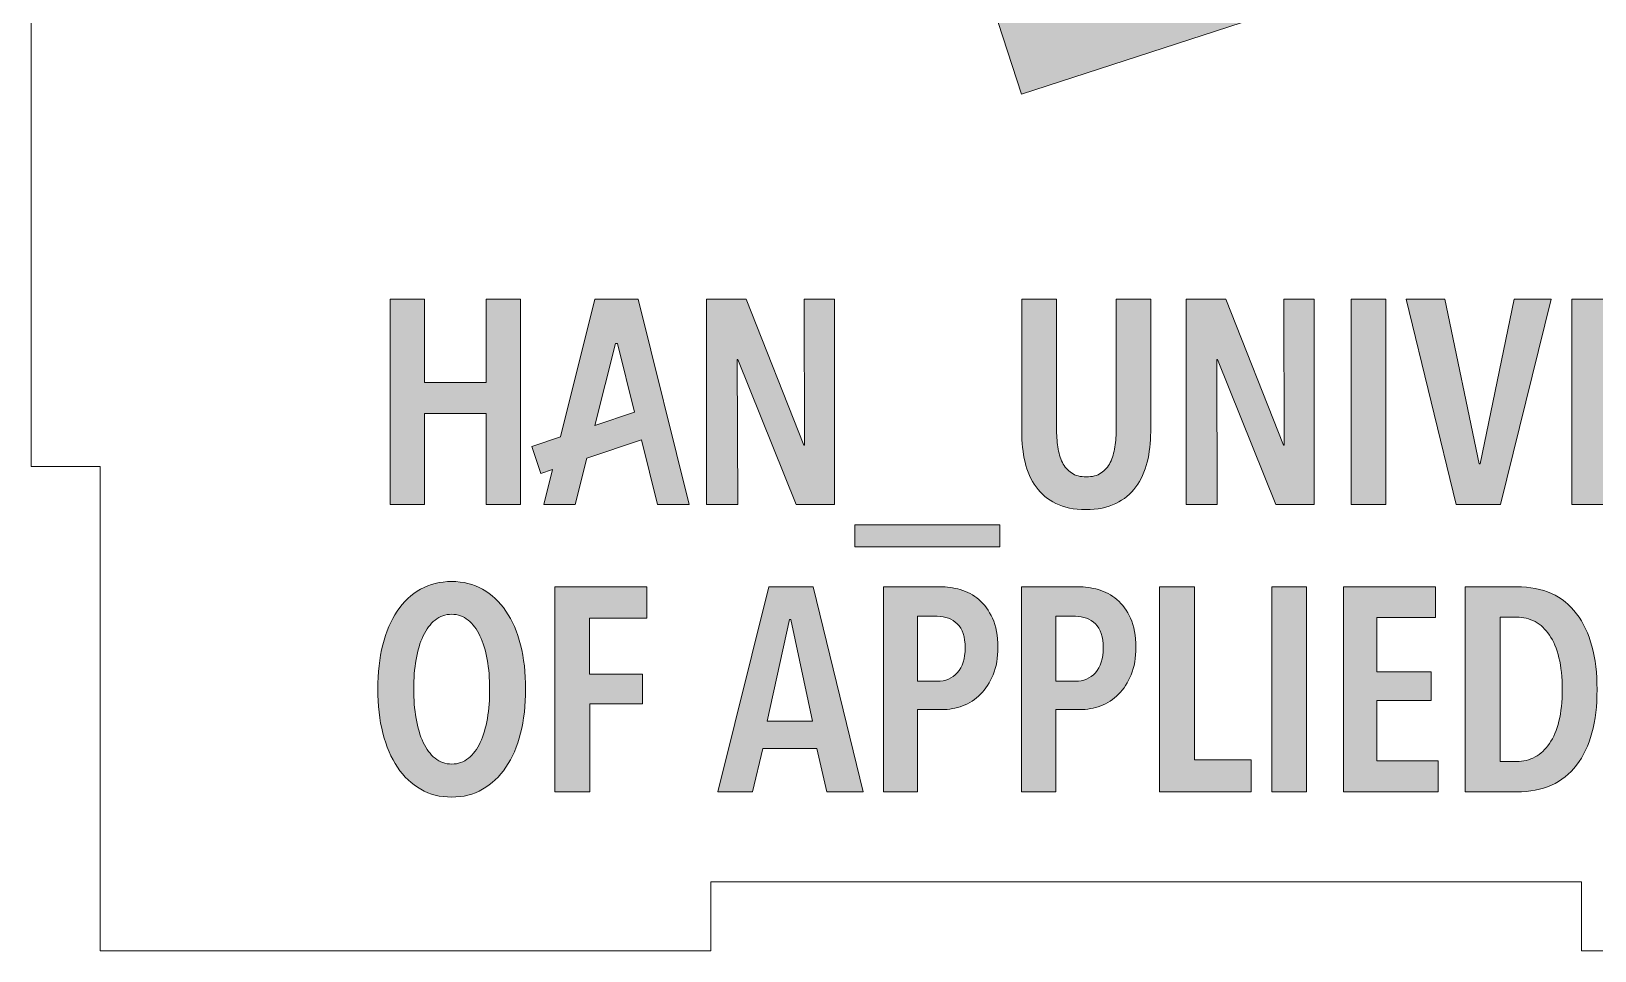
# Model space of a CAD drawing. Header units: millimetres. Extents: x 0 to 802, y 0 to 796.
# Drawn here: x 197.3 to 265.3, y 116.3 to 156.3 of the extents above; entities that cross this region are included whole.
import ezdxf

# ---------------------------------------------------------------- set-up
doc = ezdxf.new("R2010")
doc.units = ezdxf.units.MM
doc.header["$MEASUREMENT"] = 0
doc.layers.add('Laag 1', color=7, linetype='Continuous', lineweight=0)

# ---------------------------------------------------------------- blocks, each defined once
blk = doc.blocks.new('Block_1')
at = {"layer": 'Laag 1', "true_color": 0x1d1d1b, "transparency": 33554687}
h = blk.add_hatch(color=250, dxfattribs=at)
h.dxf.hatch_style = 2
edge = h.paths.add_edge_path()
edge.add_spline(control_points=[(245.861, 137.541), (245.76, 137.129), (245.596, 136.769), (245.369, 136.463), (245.142, 136.156), (244.85, 135.914), (244.493, 135.738), (244.135, 135.561), (243.7, 135.473), (243.188, 135.473), (242.675, 135.473), (242.243, 135.561), (241.89, 135.738), (241.536, 135.914), (241.249, 136.156), (241.026, 136.463), (240.803, 136.769), (240.643, 137.129), (240.547, 137.541), (240.45, 137.952), (240.402, 138.394), (240.402, 138.864), (240.402, 138.864), (240.402, 144.625), (240.402, 144.625), (240.402, 144.625), (241.915, 144.625), (241.915, 144.625), (241.915, 144.625), (241.915, 139.003), (241.915, 139.003), (241.915, 138.726), (241.934, 138.459), (241.971, 138.202), (242.009, 137.946), (242.076, 137.721), (242.173, 137.528), (242.27, 137.335), (242.402, 137.181), (242.57, 137.068), (242.738, 136.954), (242.953, 136.898), (243.213, 136.898), (243.474, 136.898), (243.688, 136.954), (243.856, 137.068), (244.024, 137.181), (244.156, 137.335), (244.253, 137.528), (244.35, 137.721), (244.417, 137.946), (244.455, 138.202), (244.493, 138.459), (244.512, 138.726), (244.512, 139.003), (244.512, 139.003), (244.512, 144.625), (244.512, 144.625), (244.512, 144.625), (246.012, 144.625), (246.012, 144.625), (246.012, 144.625), (246.012, 138.864), (246.012, 138.864), (246.012, 138.394), (245.961, 137.952), (245.861, 137.541)], knot_values=[0, 0, 0, 0, 1, 1, 1, 2, 2, 2, 3, 3, 3, 4, 4, 4, 5, 5, 5, 6, 6, 6, 7, 7, 7, 8, 8, 8, 9, 9, 9, 10, 10, 10, 11, 11, 11, 12, 12, 12, 13, 13, 13, 14, 14, 14, 15, 15, 15, 16, 16, 16, 17, 17, 17, 18, 18, 18, 19, 19, 19, 20, 20, 20, 21, 21, 21, 22, 22, 22, 22], degree=3, periodic=0)
h = blk.add_hatch(color=250, dxfattribs=at)
h.dxf.hatch_style = 2
edge = h.paths.add_edge_path()
edge.add_spline(control_points=[(251.458, 135.7), (251.458, 135.7), (248.924, 142.003), (248.924, 142.003), (248.924, 142.003), (248.886, 142.003), (248.886, 142.003), (248.886, 142.003), (248.911, 135.7), (248.911, 135.7), (248.911, 135.7), (247.55, 135.7), (247.55, 135.7), (247.55, 135.7), (247.55, 144.625), (247.55, 144.625), (247.55, 144.625), (249.277, 144.625), (249.277, 144.625), (249.277, 144.625), (251.785, 138.284), (251.785, 138.284), (251.785, 138.284), (251.823, 138.284), (251.823, 138.284), (251.823, 138.284), (251.811, 144.625), (251.811, 144.625), (251.811, 144.625), (253.122, 144.625), (253.122, 144.625), (253.122, 144.625), (253.122, 135.7), (253.122, 135.7), (253.122, 135.7), (251.458, 135.7), (251.458, 135.7)], knot_values=[0, 0, 0, 0, 1, 1, 1, 2, 2, 2, 3, 3, 3, 4, 4, 4, 5, 5, 5, 6, 6, 6, 7, 7, 7, 8, 8, 8, 9, 9, 9, 10, 10, 10, 11, 11, 11, 12, 12, 12, 12], degree=3, periodic=0)
h = blk.add_hatch(color=250, dxfattribs=at)
h.dxf.hatch_style = 2
edge = h.paths.add_edge_path()
edge.add_spline(control_points=[(254.729, 135.7), (254.729, 135.7), (254.729, 144.625), (254.729, 144.625), (254.729, 144.625), (256.242, 144.625), (256.242, 144.625), (256.242, 144.625), (256.242, 135.7), (256.242, 135.7), (256.242, 135.7), (254.729, 135.7), (254.729, 135.7)], knot_values=[0, 0, 0, 0, 1, 1, 1, 2, 2, 2, 3, 3, 3, 4, 4, 4, 4], degree=3, periodic=0)
h = blk.add_hatch(color=250, dxfattribs=at)
h.dxf.hatch_style = 2
edge = h.paths.add_edge_path()
edge.add_spline(control_points=[(261.223, 135.7), (261.223, 135.7), (259.306, 135.7), (259.306, 135.7), (259.306, 135.7), (257.125, 144.625), (257.125, 144.625), (257.125, 144.625), (258.815, 144.625), (258.815, 144.625), (258.815, 144.625), (260.302, 137.465), (260.302, 137.465), (260.302, 137.465), (260.34, 137.465), (260.34, 137.465), (260.34, 137.465), (261.828, 144.625), (261.828, 144.625), (261.828, 144.625), (263.441, 144.625), (263.441, 144.625), (263.441, 144.625), (261.223, 135.7), (261.223, 135.7)], knot_values=[0, 0, 0, 0, 1, 1, 1, 2, 2, 2, 3, 3, 3, 4, 4, 4, 5, 5, 5, 6, 6, 6, 7, 7, 7, 8, 8, 8, 8], degree=3, periodic=0)
h = blk.add_hatch(color=250, dxfattribs=at)
h.dxf.hatch_style = 2
edge = h.paths.add_edge_path()
edge.add_spline(control_points=[(264.326, 135.7), (264.326, 135.7), (264.326, 144.625), (264.326, 144.625), (264.326, 144.625), (268.322, 144.625), (268.322, 144.625), (268.322, 144.625), (268.322, 143.289), (268.322, 143.289), (268.322, 143.289), (265.776, 143.289), (265.776, 143.289), (265.776, 143.289), (265.776, 140.919), (265.776, 140.919), (265.776, 140.919), (268.133, 140.919), (268.133, 140.919), (268.133, 140.919), (268.133, 139.684), (268.133, 139.684), (268.133, 139.684), (265.776, 139.684), (265.776, 139.684), (265.776, 139.684), (265.776, 137.049), (265.776, 137.049), (265.776, 137.049), (268.448, 137.049), (268.448, 137.049), (268.448, 137.049), (268.448, 135.7), (268.448, 135.7), (268.448, 135.7), (264.326, 135.7), (264.326, 135.7)], knot_values=[0, 0, 0, 0, 1, 1, 1, 2, 2, 2, 3, 3, 3, 4, 4, 4, 5, 5, 5, 6, 6, 6, 7, 7, 7, 8, 8, 8, 9, 9, 9, 10, 10, 10, 11, 11, 11, 12, 12, 12, 12], degree=3, periodic=0)
h = blk.add_hatch(color=250, dxfattribs=at)
h.dxf.hatch_style = 2
edge = h.paths.add_edge_path()
edge.add_spline(control_points=[(217.257, 127.669), (217.257, 128.123), (217.222, 128.549), (217.15, 128.948), (217.079, 129.347), (216.974, 129.692), (216.835, 129.982), (216.696, 130.272), (216.524, 130.501), (216.318, 130.669), (216.112, 130.837), (215.875, 130.921), (215.606, 130.921), (215.329, 130.921), (215.087, 130.837), (214.881, 130.669), (214.675, 130.501), (214.503, 130.272), (214.364, 129.982), (214.226, 129.692), (214.123, 129.347), (214.055, 128.948), (213.988, 128.549), (213.954, 128.123), (213.954, 127.669), (213.954, 127.215), (213.988, 126.788), (214.055, 126.389), (214.123, 125.99), (214.226, 125.643), (214.364, 125.349), (214.503, 125.055), (214.675, 124.824), (214.881, 124.656), (215.087, 124.488), (215.329, 124.404), (215.606, 124.404), (215.883, 124.404), (216.125, 124.488), (216.331, 124.656), (216.537, 124.824), (216.709, 125.055), (216.848, 125.349), (216.986, 125.643), (217.089, 125.99), (217.156, 126.389), (217.224, 126.788), (217.257, 127.215), (217.257, 127.669)], knot_values=[0, 0, 0, 0, 1, 1, 1, 2, 2, 2, 3, 3, 3, 4, 4, 4, 5, 5, 5, 6, 6, 6, 7, 7, 7, 8, 8, 8, 9, 9, 9, 10, 10, 10, 11, 11, 11, 12, 12, 12, 13, 13, 13, 14, 14, 14, 15, 15, 15, 16, 16, 16, 16], degree=3, periodic=0)
edge = h.paths.add_edge_path()
edge.add_spline(control_points=[(218.821, 127.669), (218.821, 126.963), (218.747, 126.322), (218.6, 125.746), (218.453, 125.17), (218.241, 124.677), (217.963, 124.265), (217.686, 123.853), (217.348, 123.534), (216.949, 123.307), (216.549, 123.08), (216.102, 122.967), (215.606, 122.967), (215.102, 122.967), (214.652, 123.08), (214.257, 123.307), (213.862, 123.534), (213.526, 123.853), (213.248, 124.265), (212.971, 124.677), (212.759, 125.17), (212.612, 125.746), (212.465, 126.322), (212.391, 126.963), (212.391, 127.669), (212.391, 128.375), (212.463, 129.013), (212.606, 129.585), (212.748, 130.156), (212.959, 130.648), (213.236, 131.06), (213.513, 131.472), (213.851, 131.789), (214.251, 132.012), (214.65, 132.234), (215.102, 132.346), (215.606, 132.346), (216.102, 132.346), (216.549, 132.234), (216.949, 132.012), (217.348, 131.789), (217.686, 131.472), (217.963, 131.06), (218.241, 130.648), (218.453, 130.156), (218.6, 129.585), (218.747, 129.013), (218.821, 128.375), (218.821, 127.669)], knot_values=[0, 0, 0, 0, 1, 1, 1, 2, 2, 2, 3, 3, 3, 4, 4, 4, 5, 5, 5, 6, 6, 6, 7, 7, 7, 8, 8, 8, 9, 9, 9, 10, 10, 10, 11, 11, 11, 12, 12, 12, 13, 13, 13, 14, 14, 14, 15, 15, 15, 16, 16, 16, 16], degree=3, periodic=0)
h = blk.add_hatch(color=250, dxfattribs=at)
h.dxf.hatch_style = 2
edge = h.paths.add_edge_path()
edge.add_spline(control_points=[(221.607, 130.757), (221.607, 130.757), (221.607, 128.312), (221.607, 128.312), (221.607, 128.312), (223.901, 128.312), (223.901, 128.312), (223.901, 128.312), (223.901, 127.026), (223.901, 127.026), (223.901, 127.026), (221.619, 127.026), (221.619, 127.026), (221.619, 127.026), (221.619, 123.193), (221.619, 123.193), (221.619, 123.193), (220.094, 123.193), (220.094, 123.193), (220.094, 123.193), (220.094, 132.119), (220.094, 132.119), (220.094, 132.119), (224.09, 132.119), (224.09, 132.119), (224.09, 132.119), (224.09, 130.757), (224.09, 130.757), (224.09, 130.757), (221.607, 130.757), (221.607, 130.757)], knot_values=[0, 0, 0, 0, 1, 1, 1, 2, 2, 2, 3, 3, 3, 4, 4, 4, 5, 5, 5, 6, 6, 6, 7, 7, 7, 8, 8, 8, 9, 9, 9, 10, 10, 10, 10], degree=3, periodic=0)
h = blk.add_hatch(color=250, dxfattribs=at)
h.dxf.hatch_style = 2
edge = h.paths.add_edge_path()
edge.add_spline(control_points=[(230.355, 130.694), (230.355, 130.694), (230.305, 130.694), (230.305, 130.694), (230.305, 130.694), (229.334, 126.269), (229.334, 126.269), (229.334, 126.269), (231.301, 126.269), (231.301, 126.269), (231.301, 126.269), (230.355, 130.694), (230.355, 130.694)], knot_values=[0, 0, 0, 0, 1, 1, 1, 2, 2, 2, 3, 3, 3, 4, 4, 4, 4], degree=3, periodic=0)
edge = h.paths.add_edge_path()
edge.add_spline(control_points=[(231.931, 123.193), (231.931, 123.193), (231.49, 125.084), (231.49, 125.084), (231.49, 125.084), (229.145, 125.084), (229.145, 125.084), (229.145, 125.084), (228.691, 123.193), (228.691, 123.193), (228.691, 123.193), (227.178, 123.193), (227.178, 123.193), (227.178, 123.193), (229.397, 132.119), (229.397, 132.119), (229.397, 132.119), (231.326, 132.119), (231.326, 132.119), (231.326, 132.119), (233.507, 123.193), (233.507, 123.193), (233.507, 123.193), (231.931, 123.193), (231.931, 123.193)], knot_values=[0, 0, 0, 0, 1, 1, 1, 2, 2, 2, 3, 3, 3, 4, 4, 4, 5, 5, 5, 6, 6, 6, 7, 7, 7, 8, 8, 8, 8], degree=3, periodic=0)
h = blk.add_hatch(color=250, dxfattribs=at)
h.dxf.hatch_style = 2
edge = h.paths.add_edge_path()
edge.add_spline(control_points=[(237.941, 129.465), (237.941, 129.942), (237.827, 130.289), (237.6, 130.507), (237.373, 130.724), (237.083, 130.833), (236.73, 130.833), (236.73, 130.833), (235.873, 130.833), (235.873, 130.833), (235.873, 130.833), (235.873, 128.009), (235.873, 128.009), (235.873, 128.009), (236.73, 128.009), (236.73, 128.009), (237.083, 128.009), (237.373, 128.132), (237.6, 128.379), (237.827, 128.626), (237.941, 128.988), (237.941, 129.465)], knot_values=[0, 0, 0, 0, 1, 1, 1, 2, 2, 2, 3, 3, 3, 4, 4, 4, 5, 5, 5, 6, 6, 6, 7, 7, 7, 7], degree=3, periodic=0)
edge = h.paths.add_edge_path()
edge.add_spline(control_points=[(239.365, 129.484), (239.365, 129.03), (239.296, 128.633), (239.158, 128.293), (239.02, 127.952), (238.838, 127.669), (238.611, 127.442), (238.385, 127.215), (238.126, 127.047), (237.833, 126.938), (237.539, 126.828), (237.238, 126.774), (236.928, 126.774), (236.928, 126.774), (235.873, 126.774), (235.873, 126.774), (235.873, 126.774), (235.873, 123.193), (235.873, 123.193), (235.873, 123.193), (234.385, 123.193), (234.385, 123.193), (234.385, 123.193), (234.385, 132.119), (234.385, 132.119), (234.385, 132.119), (236.85, 132.119), (236.85, 132.119), (237.135, 132.119), (237.429, 132.077), (237.73, 131.993), (238.032, 131.909), (238.302, 131.764), (238.541, 131.558), (238.78, 131.352), (238.977, 131.081), (239.132, 130.745), (239.287, 130.408), (239.365, 129.988), (239.365, 129.484)], knot_values=[0, 0, 0, 0, 1, 1, 1, 2, 2, 2, 3, 3, 3, 4, 4, 4, 5, 5, 5, 6, 6, 6, 7, 7, 7, 8, 8, 8, 9, 9, 9, 10, 10, 10, 11, 11, 11, 12, 12, 12, 13, 13, 13, 13], degree=3, periodic=0)
h = blk.add_hatch(color=250, dxfattribs=at)
h.dxf.hatch_style = 2
edge = h.paths.add_edge_path()
edge.add_spline(control_points=[(243.946, 129.465), (243.946, 129.942), (243.833, 130.289), (243.606, 130.507), (243.379, 130.724), (243.089, 130.833), (242.736, 130.833), (242.736, 130.833), (241.879, 130.833), (241.879, 130.833), (241.879, 130.833), (241.879, 128.009), (241.879, 128.009), (241.879, 128.009), (242.736, 128.009), (242.736, 128.009), (243.089, 128.009), (243.379, 128.132), (243.606, 128.379), (243.833, 128.626), (243.946, 128.988), (243.946, 129.465)], knot_values=[0, 0, 0, 0, 1, 1, 1, 2, 2, 2, 3, 3, 3, 4, 4, 4, 5, 5, 5, 6, 6, 6, 7, 7, 7, 7], degree=3, periodic=0)
edge = h.paths.add_edge_path()
edge.add_spline(control_points=[(245.371, 129.484), (245.371, 129.03), (245.302, 128.633), (245.163, 128.293), (245.025, 127.952), (244.843, 127.669), (244.617, 127.442), (244.391, 127.215), (244.131, 127.047), (243.838, 126.938), (243.545, 126.828), (243.244, 126.774), (242.934, 126.774), (242.934, 126.774), (241.879, 126.774), (241.879, 126.774), (241.879, 126.774), (241.879, 123.193), (241.879, 123.193), (241.879, 123.193), (240.391, 123.193), (240.391, 123.193), (240.391, 123.193), (240.391, 132.119), (240.391, 132.119), (240.391, 132.119), (242.856, 132.119), (242.856, 132.119), (243.141, 132.119), (243.434, 132.077), (243.736, 131.993), (244.038, 131.909), (244.308, 131.764), (244.547, 131.558), (244.786, 131.352), (244.983, 131.081), (245.138, 130.745), (245.293, 130.408), (245.371, 129.988), (245.371, 129.484)], knot_values=[0, 0, 0, 0, 1, 1, 1, 2, 2, 2, 3, 3, 3, 4, 4, 4, 5, 5, 5, 6, 6, 6, 7, 7, 7, 8, 8, 8, 9, 9, 9, 10, 10, 10, 11, 11, 11, 12, 12, 12, 13, 13, 13, 13], degree=3, periodic=0)
h = blk.add_hatch(color=250, dxfattribs=at)
h.dxf.hatch_style = 2
edge = h.paths.add_edge_path()
edge.add_spline(control_points=[(246.397, 123.193), (246.397, 123.193), (246.397, 132.119), (246.397, 132.119), (246.397, 132.119), (247.922, 132.119), (247.922, 132.119), (247.922, 132.119), (247.922, 124.593), (247.922, 124.593), (247.922, 124.593), (250.38, 124.593), (250.38, 124.593), (250.38, 124.593), (250.38, 123.193), (250.38, 123.193), (250.38, 123.193), (246.397, 123.193), (246.397, 123.193)], knot_values=[0, 0, 0, 0, 1, 1, 1, 2, 2, 2, 3, 3, 3, 4, 4, 4, 5, 5, 5, 6, 6, 6, 6], degree=3, periodic=0)
h = blk.add_hatch(color=250, dxfattribs=at)
h.dxf.hatch_style = 2
edge = h.paths.add_edge_path()
edge.add_spline(control_points=[(251.282, 123.193), (251.282, 123.193), (251.282, 132.119), (251.282, 132.119), (251.282, 132.119), (252.795, 132.119), (252.795, 132.119), (252.795, 132.119), (252.795, 123.193), (252.795, 123.193), (252.795, 123.193), (251.282, 123.193), (251.282, 123.193)], knot_values=[0, 0, 0, 0, 1, 1, 1, 2, 2, 2, 3, 3, 3, 4, 4, 4, 4], degree=3, periodic=0)
h = blk.add_hatch(color=250, dxfattribs=at)
h.dxf.hatch_style = 2
edge = h.paths.add_edge_path()
edge.add_spline(control_points=[(254.402, 123.193), (254.402, 123.193), (254.402, 132.119), (254.402, 132.119), (254.402, 132.119), (258.398, 132.119), (258.398, 132.119), (258.398, 132.119), (258.398, 130.783), (258.398, 130.783), (258.398, 130.783), (255.852, 130.783), (255.852, 130.783), (255.852, 130.783), (255.852, 128.413), (255.852, 128.413), (255.852, 128.413), (258.209, 128.413), (258.209, 128.413), (258.209, 128.413), (258.209, 127.177), (258.209, 127.177), (258.209, 127.177), (255.852, 127.177), (255.852, 127.177), (255.852, 127.177), (255.852, 124.542), (255.852, 124.542), (255.852, 124.542), (258.524, 124.542), (258.524, 124.542), (258.524, 124.542), (258.524, 123.193), (258.524, 123.193), (258.524, 123.193), (254.402, 123.193), (254.402, 123.193)], knot_values=[0, 0, 0, 0, 1, 1, 1, 2, 2, 2, 3, 3, 3, 4, 4, 4, 5, 5, 5, 6, 6, 6, 7, 7, 7, 8, 8, 8, 9, 9, 9, 10, 10, 10, 11, 11, 11, 12, 12, 12, 12], degree=3, periodic=0)
h = blk.add_hatch(color=250, dxfattribs=at)
h.dxf.hatch_style = 2
edge = h.paths.add_edge_path()
edge.add_spline(control_points=[(263.917, 127.644), (263.917, 128.173), (263.869, 128.635), (263.772, 129.03), (263.675, 129.425), (263.539, 129.753), (263.362, 130.014), (263.186, 130.274), (262.976, 130.469), (262.732, 130.6), (262.488, 130.73), (262.223, 130.795), (261.938, 130.795), (261.938, 130.795), (261.219, 130.795), (261.219, 130.795), (261.219, 130.795), (261.219, 124.517), (261.219, 124.517), (261.219, 124.517), (261.938, 124.517), (261.938, 124.517), (262.223, 124.517), (262.488, 124.582), (262.732, 124.713), (262.976, 124.843), (263.186, 125.038), (263.362, 125.299), (263.539, 125.559), (263.675, 125.885), (263.772, 126.276), (263.869, 126.667), (263.917, 127.122), (263.917, 127.644)], knot_values=[0, 0, 0, 0, 1, 1, 1, 2, 2, 2, 3, 3, 3, 4, 4, 4, 5, 5, 5, 6, 6, 6, 7, 7, 7, 8, 8, 8, 9, 9, 9, 10, 10, 10, 11, 11, 11, 11], degree=3, periodic=0)
edge = h.paths.add_edge_path()
edge.add_spline(control_points=[(265.43, 127.644), (265.43, 126.232), (265.134, 125.137), (264.541, 124.36), (263.949, 123.582), (263.077, 123.193), (261.925, 123.193), (261.925, 123.193), (259.694, 123.193), (259.694, 123.193), (259.694, 123.193), (259.694, 132.119), (259.694, 132.119), (259.694, 132.119), (261.938, 132.119), (261.938, 132.119), (263.081, 132.119), (263.949, 131.726), (264.541, 130.94), (265.134, 130.154), (265.43, 129.056), (265.43, 127.644)], knot_values=[0, 0, 0, 0, 1, 1, 1, 2, 2, 2, 3, 3, 3, 4, 4, 4, 5, 5, 5, 6, 6, 6, 7, 7, 7, 7], degree=3, periodic=0)
at = {"layer": 'Laag 1'}
for points, knots in [([(245.861, 137.541), (245.76, 137.129), (245.596, 136.769), (245.369, 136.463), (245.142, 136.156), (244.85, 135.914), (244.493, 135.738), (244.135, 135.561), (243.7, 135.473), (243.188, 135.473), (242.675, 135.473), (242.243, 135.561), (241.89, 135.738), (241.536, 135.914), (241.249, 136.156), (241.026, 136.463), (240.803, 136.769), (240.643, 137.129), (240.547, 137.541), (240.45, 137.952), (240.402, 138.394), (240.402, 138.864), (240.402, 138.864), (240.402, 144.625), (240.402, 144.625), (240.402, 144.625), (241.915, 144.625), (241.915, 144.625), (241.915, 144.625), (241.915, 139.003), (241.915, 139.003), (241.915, 138.726), (241.934, 138.459), (241.971, 138.202), (242.009, 137.946), (242.076, 137.721), (242.173, 137.528), (242.27, 137.335), (242.402, 137.181), (242.57, 137.068), (242.738, 136.954), (242.953, 136.898), (243.213, 136.898), (243.474, 136.898), (243.688, 136.954), (243.856, 137.068), (244.024, 137.181), (244.156, 137.335), (244.253, 137.528), (244.35, 137.721), (244.417, 137.946), (244.455, 138.202), (244.493, 138.459), (244.512, 138.726), (244.512, 139.003), (244.512, 139.003), (244.512, 144.625), (244.512, 144.625), (244.512, 144.625), (246.012, 144.625), (246.012, 144.625), (246.012, 144.625), (246.012, 138.864), (246.012, 138.864), (246.012, 138.394), (245.961, 137.952), (245.861, 137.541)], [0, 0, 0, 0, 1, 1, 1, 2, 2, 2, 3, 3, 3, 4, 4, 4, 5, 5, 5, 6, 6, 6, 7, 7, 7, 8, 8, 8, 9, 9, 9, 10, 10, 10, 11, 11, 11, 12, 12, 12, 13, 13, 13, 14, 14, 14, 15, 15, 15, 16, 16, 16, 17, 17, 17, 18, 18, 18, 19, 19, 19, 20, 20, 20, 21, 21, 21, 22, 22, 22, 22]), ([(251.458, 135.7), (251.458, 135.7), (248.924, 142.003), (248.924, 142.003), (248.924, 142.003), (248.886, 142.003), (248.886, 142.003), (248.886, 142.003), (248.911, 135.7), (248.911, 135.7), (248.911, 135.7), (247.55, 135.7), (247.55, 135.7), (247.55, 135.7), (247.55, 144.625), (247.55, 144.625), (247.55, 144.625), (249.277, 144.625), (249.277, 144.625), (249.277, 144.625), (251.785, 138.284), (251.785, 138.284), (251.785, 138.284), (251.823, 138.284), (251.823, 138.284), (251.823, 138.284), (251.811, 144.625), (251.811, 144.625), (251.811, 144.625), (253.122, 144.625), (253.122, 144.625), (253.122, 144.625), (253.122, 135.7), (253.122, 135.7), (253.122, 135.7), (251.458, 135.7), (251.458, 135.7)], [0, 0, 0, 0, 1, 1, 1, 2, 2, 2, 3, 3, 3, 4, 4, 4, 5, 5, 5, 6, 6, 6, 7, 7, 7, 8, 8, 8, 9, 9, 9, 10, 10, 10, 11, 11, 11, 12, 12, 12, 12]), ([(254.729, 135.7), (254.729, 135.7), (254.729, 144.625), (254.729, 144.625), (254.729, 144.625), (256.242, 144.625), (256.242, 144.625), (256.242, 144.625), (256.242, 135.7), (256.242, 135.7), (256.242, 135.7), (254.729, 135.7), (254.729, 135.7)], [0, 0, 0, 0, 1, 1, 1, 2, 2, 2, 3, 3, 3, 4, 4, 4, 4]), ([(261.223, 135.7), (261.223, 135.7), (259.306, 135.7), (259.306, 135.7), (259.306, 135.7), (257.125, 144.625), (257.125, 144.625), (257.125, 144.625), (258.815, 144.625), (258.815, 144.625), (258.815, 144.625), (260.302, 137.465), (260.302, 137.465), (260.302, 137.465), (260.34, 137.465), (260.34, 137.465), (260.34, 137.465), (261.828, 144.625), (261.828, 144.625), (261.828, 144.625), (263.441, 144.625), (263.441, 144.625), (263.441, 144.625), (261.223, 135.7), (261.223, 135.7)], [0, 0, 0, 0, 1, 1, 1, 2, 2, 2, 3, 3, 3, 4, 4, 4, 5, 5, 5, 6, 6, 6, 7, 7, 7, 8, 8, 8, 8]), ([(264.326, 135.7), (264.326, 135.7), (264.326, 144.625), (264.326, 144.625), (264.326, 144.625), (268.322, 144.625), (268.322, 144.625), (268.322, 144.625), (268.322, 143.289), (268.322, 143.289), (268.322, 143.289), (265.776, 143.289), (265.776, 143.289), (265.776, 143.289), (265.776, 140.919), (265.776, 140.919), (265.776, 140.919), (268.133, 140.919), (268.133, 140.919), (268.133, 140.919), (268.133, 139.684), (268.133, 139.684), (268.133, 139.684), (265.776, 139.684), (265.776, 139.684), (265.776, 139.684), (265.776, 137.049), (265.776, 137.049), (265.776, 137.049), (268.448, 137.049), (268.448, 137.049), (268.448, 137.049), (268.448, 135.7), (268.448, 135.7), (268.448, 135.7), (264.326, 135.7), (264.326, 135.7)], [0, 0, 0, 0, 1, 1, 1, 2, 2, 2, 3, 3, 3, 4, 4, 4, 5, 5, 5, 6, 6, 6, 7, 7, 7, 8, 8, 8, 9, 9, 9, 10, 10, 10, 11, 11, 11, 12, 12, 12, 12]), ([(218.821, 127.669), (218.821, 126.963), (218.747, 126.322), (218.6, 125.746), (218.453, 125.17), (218.241, 124.677), (217.963, 124.265), (217.686, 123.853), (217.348, 123.534), (216.949, 123.307), (216.549, 123.08), (216.102, 122.967), (215.606, 122.967), (215.102, 122.967), (214.652, 123.08), (214.257, 123.307), (213.862, 123.534), (213.526, 123.853), (213.248, 124.265), (212.971, 124.677), (212.759, 125.17), (212.612, 125.746), (212.465, 126.322), (212.391, 126.963), (212.391, 127.669), (212.391, 128.375), (212.463, 129.013), (212.606, 129.585), (212.748, 130.156), (212.959, 130.648), (213.236, 131.06), (213.513, 131.472), (213.851, 131.789), (214.251, 132.012), (214.65, 132.234), (215.102, 132.346), (215.606, 132.346), (216.102, 132.346), (216.549, 132.234), (216.949, 132.012), (217.348, 131.789), (217.686, 131.472), (217.963, 131.06), (218.241, 130.648), (218.453, 130.156), (218.6, 129.585), (218.747, 129.013), (218.821, 128.375), (218.821, 127.669)], [0, 0, 0, 0, 1, 1, 1, 2, 2, 2, 3, 3, 3, 4, 4, 4, 5, 5, 5, 6, 6, 6, 7, 7, 7, 8, 8, 8, 9, 9, 9, 10, 10, 10, 11, 11, 11, 12, 12, 12, 13, 13, 13, 14, 14, 14, 15, 15, 15, 16, 16, 16, 16]), ([(221.607, 130.757), (221.607, 130.757), (221.607, 128.312), (221.607, 128.312), (221.607, 128.312), (223.901, 128.312), (223.901, 128.312), (223.901, 128.312), (223.901, 127.026), (223.901, 127.026), (223.901, 127.026), (221.619, 127.026), (221.619, 127.026), (221.619, 127.026), (221.619, 123.193), (221.619, 123.193), (221.619, 123.193), (220.094, 123.193), (220.094, 123.193), (220.094, 123.193), (220.094, 132.119), (220.094, 132.119), (220.094, 132.119), (224.09, 132.119), (224.09, 132.119), (224.09, 132.119), (224.09, 130.757), (224.09, 130.757), (224.09, 130.757), (221.607, 130.757), (221.607, 130.757)], [0, 0, 0, 0, 1, 1, 1, 2, 2, 2, 3, 3, 3, 4, 4, 4, 5, 5, 5, 6, 6, 6, 7, 7, 7, 8, 8, 8, 9, 9, 9, 10, 10, 10, 10]), ([(231.931, 123.193), (231.931, 123.193), (231.49, 125.084), (231.49, 125.084), (231.49, 125.084), (229.145, 125.084), (229.145, 125.084), (229.145, 125.084), (228.691, 123.193), (228.691, 123.193), (228.691, 123.193), (227.178, 123.193), (227.178, 123.193), (227.178, 123.193), (229.397, 132.119), (229.397, 132.119), (229.397, 132.119), (231.326, 132.119), (231.326, 132.119), (231.326, 132.119), (233.507, 123.193), (233.507, 123.193), (233.507, 123.193), (231.931, 123.193), (231.931, 123.193)], [0, 0, 0, 0, 1, 1, 1, 2, 2, 2, 3, 3, 3, 4, 4, 4, 5, 5, 5, 6, 6, 6, 7, 7, 7, 8, 8, 8, 8]), ([(239.365, 129.484), (239.365, 129.03), (239.296, 128.633), (239.158, 128.293), (239.02, 127.952), (238.838, 127.669), (238.611, 127.442), (238.385, 127.215), (238.126, 127.047), (237.833, 126.938), (237.539, 126.828), (237.238, 126.774), (236.928, 126.774), (236.928, 126.774), (235.873, 126.774), (235.873, 126.774), (235.873, 126.774), (235.873, 123.193), (235.873, 123.193), (235.873, 123.193), (234.385, 123.193), (234.385, 123.193), (234.385, 123.193), (234.385, 132.119), (234.385, 132.119), (234.385, 132.119), (236.85, 132.119), (236.85, 132.119), (237.135, 132.119), (237.429, 132.077), (237.73, 131.993), (238.032, 131.909), (238.302, 131.764), (238.541, 131.558), (238.78, 131.352), (238.977, 131.081), (239.132, 130.745), (239.287, 130.408), (239.365, 129.988), (239.365, 129.484)], [0, 0, 0, 0, 1, 1, 1, 2, 2, 2, 3, 3, 3, 4, 4, 4, 5, 5, 5, 6, 6, 6, 7, 7, 7, 8, 8, 8, 9, 9, 9, 10, 10, 10, 11, 11, 11, 12, 12, 12, 13, 13, 13, 13]), ([(245.371, 129.484), (245.371, 129.03), (245.302, 128.633), (245.163, 128.293), (245.025, 127.952), (244.843, 127.669), (244.617, 127.442), (244.391, 127.215), (244.131, 127.047), (243.838, 126.938), (243.545, 126.828), (243.244, 126.774), (242.934, 126.774), (242.934, 126.774), (241.879, 126.774), (241.879, 126.774), (241.879, 126.774), (241.879, 123.193), (241.879, 123.193), (241.879, 123.193), (240.391, 123.193), (240.391, 123.193), (240.391, 123.193), (240.391, 132.119), (240.391, 132.119), (240.391, 132.119), (242.856, 132.119), (242.856, 132.119), (243.141, 132.119), (243.434, 132.077), (243.736, 131.993), (244.038, 131.909), (244.308, 131.764), (244.547, 131.558), (244.786, 131.352), (244.983, 131.081), (245.138, 130.745), (245.293, 130.408), (245.371, 129.988), (245.371, 129.484)], [0, 0, 0, 0, 1, 1, 1, 2, 2, 2, 3, 3, 3, 4, 4, 4, 5, 5, 5, 6, 6, 6, 7, 7, 7, 8, 8, 8, 9, 9, 9, 10, 10, 10, 11, 11, 11, 12, 12, 12, 13, 13, 13, 13]), ([(246.397, 123.193), (246.397, 123.193), (246.397, 132.119), (246.397, 132.119), (246.397, 132.119), (247.922, 132.119), (247.922, 132.119), (247.922, 132.119), (247.922, 124.593), (247.922, 124.593), (247.922, 124.593), (250.38, 124.593), (250.38, 124.593), (250.38, 124.593), (250.38, 123.193), (250.38, 123.193), (250.38, 123.193), (246.397, 123.193), (246.397, 123.193)], [0, 0, 0, 0, 1, 1, 1, 2, 2, 2, 3, 3, 3, 4, 4, 4, 5, 5, 5, 6, 6, 6, 6]), ([(251.282, 123.193), (251.282, 123.193), (251.282, 132.119), (251.282, 132.119), (251.282, 132.119), (252.795, 132.119), (252.795, 132.119), (252.795, 132.119), (252.795, 123.193), (252.795, 123.193), (252.795, 123.193), (251.282, 123.193), (251.282, 123.193)], [0, 0, 0, 0, 1, 1, 1, 2, 2, 2, 3, 3, 3, 4, 4, 4, 4]), ([(254.402, 123.193), (254.402, 123.193), (254.402, 132.119), (254.402, 132.119), (254.402, 132.119), (258.398, 132.119), (258.398, 132.119), (258.398, 132.119), (258.398, 130.783), (258.398, 130.783), (258.398, 130.783), (255.852, 130.783), (255.852, 130.783), (255.852, 130.783), (255.852, 128.413), (255.852, 128.413), (255.852, 128.413), (258.209, 128.413), (258.209, 128.413), (258.209, 128.413), (258.209, 127.177), (258.209, 127.177), (258.209, 127.177), (255.852, 127.177), (255.852, 127.177), (255.852, 127.177), (255.852, 124.542), (255.852, 124.542), (255.852, 124.542), (258.524, 124.542), (258.524, 124.542), (258.524, 124.542), (258.524, 123.193), (258.524, 123.193), (258.524, 123.193), (254.402, 123.193), (254.402, 123.193)], [0, 0, 0, 0, 1, 1, 1, 2, 2, 2, 3, 3, 3, 4, 4, 4, 5, 5, 5, 6, 6, 6, 7, 7, 7, 8, 8, 8, 9, 9, 9, 10, 10, 10, 11, 11, 11, 12, 12, 12, 12]), ([(265.43, 127.644), (265.43, 126.232), (265.134, 125.137), (264.541, 124.36), (263.949, 123.582), (263.077, 123.193), (261.925, 123.193), (261.925, 123.193), (259.694, 123.193), (259.694, 123.193), (259.694, 123.193), (259.694, 132.119), (259.694, 132.119), (259.694, 132.119), (261.938, 132.119), (261.938, 132.119), (263.081, 132.119), (263.949, 131.726), (264.541, 130.94), (265.134, 130.154), (265.43, 129.056), (265.43, 127.644)], [0, 0, 0, 0, 1, 1, 1, 2, 2, 2, 3, 3, 3, 4, 4, 4, 5, 5, 5, 6, 6, 6, 7, 7, 7, 7]), ([(217.257, 127.669), (217.257, 128.123), (217.222, 128.549), (217.15, 128.948), (217.079, 129.347), (216.974, 129.692), (216.835, 129.982), (216.696, 130.272), (216.524, 130.501), (216.318, 130.669), (216.112, 130.837), (215.875, 130.921), (215.606, 130.921), (215.329, 130.921), (215.087, 130.837), (214.881, 130.669), (214.675, 130.501), (214.503, 130.272), (214.364, 129.982), (214.226, 129.692), (214.123, 129.347), (214.055, 128.948), (213.988, 128.549), (213.954, 128.123), (213.954, 127.669), (213.954, 127.215), (213.988, 126.788), (214.055, 126.389), (214.123, 125.99), (214.226, 125.643), (214.364, 125.349), (214.503, 125.055), (214.675, 124.824), (214.881, 124.656), (215.087, 124.488), (215.329, 124.404), (215.606, 124.404), (215.883, 124.404), (216.125, 124.488), (216.331, 124.656), (216.537, 124.824), (216.709, 125.055), (216.848, 125.349), (216.986, 125.643), (217.089, 125.99), (217.156, 126.389), (217.224, 126.788), (217.257, 127.215), (217.257, 127.669)], [0, 0, 0, 0, 1, 1, 1, 2, 2, 2, 3, 3, 3, 4, 4, 4, 5, 5, 5, 6, 6, 6, 7, 7, 7, 8, 8, 8, 9, 9, 9, 10, 10, 10, 11, 11, 11, 12, 12, 12, 13, 13, 13, 14, 14, 14, 15, 15, 15, 16, 16, 16, 16]), ([(230.355, 130.694), (230.355, 130.694), (230.305, 130.694), (230.305, 130.694), (230.305, 130.694), (229.334, 126.269), (229.334, 126.269), (229.334, 126.269), (231.301, 126.269), (231.301, 126.269), (231.301, 126.269), (230.355, 130.694), (230.355, 130.694)], [0, 0, 0, 0, 1, 1, 1, 2, 2, 2, 3, 3, 3, 4, 4, 4, 4]), ([(237.941, 129.465), (237.941, 129.942), (237.827, 130.289), (237.6, 130.507), (237.373, 130.724), (237.083, 130.833), (236.73, 130.833), (236.73, 130.833), (235.873, 130.833), (235.873, 130.833), (235.873, 130.833), (235.873, 128.009), (235.873, 128.009), (235.873, 128.009), (236.73, 128.009), (236.73, 128.009), (237.083, 128.009), (237.373, 128.132), (237.6, 128.379), (237.827, 128.626), (237.941, 128.988), (237.941, 129.465)], [0, 0, 0, 0, 1, 1, 1, 2, 2, 2, 3, 3, 3, 4, 4, 4, 5, 5, 5, 6, 6, 6, 7, 7, 7, 7]), ([(243.946, 129.465), (243.946, 129.942), (243.833, 130.289), (243.606, 130.507), (243.379, 130.724), (243.089, 130.833), (242.736, 130.833), (242.736, 130.833), (241.879, 130.833), (241.879, 130.833), (241.879, 130.833), (241.879, 128.009), (241.879, 128.009), (241.879, 128.009), (242.736, 128.009), (242.736, 128.009), (243.089, 128.009), (243.379, 128.132), (243.606, 128.379), (243.833, 128.626), (243.946, 128.988), (243.946, 129.465)], [0, 0, 0, 0, 1, 1, 1, 2, 2, 2, 3, 3, 3, 4, 4, 4, 5, 5, 5, 6, 6, 6, 7, 7, 7, 7]), ([(263.917, 127.644), (263.917, 128.173), (263.869, 128.635), (263.772, 129.03), (263.675, 129.425), (263.539, 129.753), (263.362, 130.014), (263.186, 130.274), (262.976, 130.469), (262.732, 130.6), (262.488, 130.73), (262.223, 130.795), (261.938, 130.795), (261.938, 130.795), (261.219, 130.795), (261.219, 130.795), (261.219, 130.795), (261.219, 124.517), (261.219, 124.517), (261.219, 124.517), (261.938, 124.517), (261.938, 124.517), (262.223, 124.517), (262.488, 124.582), (262.732, 124.713), (262.976, 124.843), (263.186, 125.038), (263.362, 125.299), (263.539, 125.559), (263.675, 125.885), (263.772, 126.276), (263.869, 126.667), (263.917, 127.122), (263.917, 127.644)], [0, 0, 0, 0, 1, 1, 1, 2, 2, 2, 3, 3, 3, 4, 4, 4, 5, 5, 5, 6, 6, 6, 7, 7, 7, 8, 8, 8, 9, 9, 9, 10, 10, 10, 11, 11, 11, 11])]:
    blk.add_open_spline(points, degree=3, knots=knots, dxfattribs=at)
blk = doc.blocks.new('Block_3')
at = {"layer": 'Laag 1', "true_color": 0x1d1d1b, "transparency": 33554687}
h = blk.add_hatch(color=250, dxfattribs=at)
h.dxf.hatch_style = 2
edge = h.paths.add_edge_path()
edge.add_spline(control_points=[(217.098, 135.7), (217.098, 135.7), (217.098, 139.659), (217.098, 139.659), (217.098, 139.659), (214.426, 139.659), (214.426, 139.659), (214.426, 139.659), (214.426, 135.7), (214.426, 135.7), (214.426, 135.7), (212.926, 135.7), (212.926, 135.7), (212.926, 135.7), (212.926, 144.625), (212.926, 144.625), (212.926, 144.625), (214.426, 144.625), (214.426, 144.625), (214.426, 144.625), (214.426, 141.007), (214.426, 141.007), (214.426, 141.007), (217.098, 141.007), (217.098, 141.007), (217.098, 141.007), (217.098, 144.625), (217.098, 144.625), (217.098, 144.625), (218.599, 144.625), (218.599, 144.625), (218.599, 144.625), (218.599, 135.7), (218.599, 135.7), (218.599, 135.7), (217.098, 135.7), (217.098, 135.7)], knot_values=[0, 0, 0, 0, 1, 1, 1, 2, 2, 2, 3, 3, 3, 4, 4, 4, 5, 5, 5, 6, 6, 6, 7, 7, 7, 8, 8, 8, 9, 9, 9, 10, 10, 10, 11, 11, 11, 12, 12, 12, 12], degree=3, periodic=0)
h = blk.add_hatch(color=250, dxfattribs=at)
h.dxf.hatch_style = 2
edge = h.paths.add_edge_path()
edge.add_spline(control_points=[(221.839, 139.139), (221.839, 139.139), (222.728, 142.702), (222.728, 142.702), (222.728, 142.702), (222.817, 142.702), (222.817, 142.702), (222.817, 142.702), (223.561, 139.717), (223.561, 139.717), (223.561, 139.717), (221.839, 139.139), (221.839, 139.139)], knot_values=[0, 0, 0, 0, 1, 1, 1, 2, 2, 2, 3, 3, 3, 4, 4, 4, 4], degree=3, periodic=0)
edge = h.paths.add_edge_path()
edge.add_spline(control_points=[(223.711, 144.625), (223.711, 144.625), (221.834, 144.625), (221.834, 144.625), (221.834, 144.625), (220.34, 138.636), (220.34, 138.636), (220.34, 138.636), (219.088, 138.215), (219.088, 138.215), (219.088, 138.215), (219.48, 137.045), (219.48, 137.045), (219.48, 137.045), (219.986, 137.214), (219.986, 137.214), (219.986, 137.214), (219.608, 135.7), (219.608, 135.7), (219.608, 135.7), (220.982, 135.7), (220.982, 135.7), (220.982, 135.7), (221.485, 137.718), (221.485, 137.718), (221.485, 137.718), (223.861, 138.515), (223.861, 138.515), (223.861, 138.515), (224.563, 135.7), (224.563, 135.7), (224.563, 135.7), (225.937, 135.7), (225.937, 135.7), (225.937, 135.7), (223.711, 144.625), (223.711, 144.625)], knot_values=[0, 0, 0, 0, 1, 1, 1, 2, 2, 2, 3, 3, 3, 4, 4, 4, 5, 5, 5, 6, 6, 6, 7, 7, 7, 8, 8, 8, 9, 9, 9, 10, 10, 10, 11, 11, 11, 12, 12, 12, 12], degree=3, periodic=0)
h = blk.add_hatch(color=250, dxfattribs=at)
h.dxf.hatch_style = 2
edge = h.paths.add_edge_path()
edge.add_spline(control_points=[(230.592, 135.7), (230.592, 135.7), (228.058, 142.003), (228.058, 142.003), (228.058, 142.003), (228.021, 142.003), (228.021, 142.003), (228.021, 142.003), (228.046, 135.7), (228.046, 135.7), (228.046, 135.7), (226.684, 135.7), (226.684, 135.7), (226.684, 135.7), (226.684, 144.625), (226.684, 144.625), (226.684, 144.625), (228.411, 144.625), (228.411, 144.625), (228.411, 144.625), (230.92, 138.284), (230.92, 138.284), (230.92, 138.284), (230.958, 138.284), (230.958, 138.284), (230.958, 138.284), (230.945, 144.625), (230.945, 144.625), (230.945, 144.625), (232.256, 144.625), (232.256, 144.625), (232.256, 144.625), (232.256, 135.7), (232.256, 135.7), (232.256, 135.7), (230.592, 135.7), (230.592, 135.7)], knot_values=[0, 0, 0, 0, 1, 1, 1, 2, 2, 2, 3, 3, 3, 4, 4, 4, 5, 5, 5, 6, 6, 6, 7, 7, 7, 8, 8, 8, 9, 9, 9, 10, 10, 10, 11, 11, 11, 12, 12, 12, 12], degree=3, periodic=0)
h = blk.add_hatch(color=250, dxfattribs=at)
h.dxf.hatch_style = 2
edge = h.paths.add_edge_path()
edge.add_spline(control_points=[(239.443, 133.859), (239.443, 133.859), (233.14, 133.859), (233.14, 133.859), (233.14, 133.859), (233.14, 134.805), (233.14, 134.805), (233.14, 134.805), (239.443, 134.805), (239.443, 134.805), (239.443, 134.805), (239.443, 133.859), (239.443, 133.859)], knot_values=[0, 0, 0, 0, 1, 1, 1, 2, 2, 2, 3, 3, 3, 4, 4, 4, 4], degree=3, periodic=0)
at = {"layer": 'Laag 1'}
for points, knots in [([(217.098, 135.7), (217.098, 135.7), (217.098, 139.659), (217.098, 139.659), (217.098, 139.659), (214.426, 139.659), (214.426, 139.659), (214.426, 139.659), (214.426, 135.7), (214.426, 135.7), (214.426, 135.7), (212.926, 135.7), (212.926, 135.7), (212.926, 135.7), (212.926, 144.625), (212.926, 144.625), (212.926, 144.625), (214.426, 144.625), (214.426, 144.625), (214.426, 144.625), (214.426, 141.007), (214.426, 141.007), (214.426, 141.007), (217.098, 141.007), (217.098, 141.007), (217.098, 141.007), (217.098, 144.625), (217.098, 144.625), (217.098, 144.625), (218.599, 144.625), (218.599, 144.625), (218.599, 144.625), (218.599, 135.7), (218.599, 135.7), (218.599, 135.7), (217.098, 135.7), (217.098, 135.7)], [0, 0, 0, 0, 1, 1, 1, 2, 2, 2, 3, 3, 3, 4, 4, 4, 5, 5, 5, 6, 6, 6, 7, 7, 7, 8, 8, 8, 9, 9, 9, 10, 10, 10, 11, 11, 11, 12, 12, 12, 12]), ([(223.711, 144.625), (223.711, 144.625), (221.834, 144.625), (221.834, 144.625), (221.834, 144.625), (220.34, 138.636), (220.34, 138.636), (220.34, 138.636), (219.088, 138.215), (219.088, 138.215), (219.088, 138.215), (219.48, 137.045), (219.48, 137.045), (219.48, 137.045), (219.986, 137.214), (219.986, 137.214), (219.986, 137.214), (219.608, 135.7), (219.608, 135.7), (219.608, 135.7), (220.982, 135.7), (220.982, 135.7), (220.982, 135.7), (221.485, 137.718), (221.485, 137.718), (221.485, 137.718), (223.861, 138.515), (223.861, 138.515), (223.861, 138.515), (224.563, 135.7), (224.563, 135.7), (224.563, 135.7), (225.937, 135.7), (225.937, 135.7), (225.937, 135.7), (223.711, 144.625), (223.711, 144.625)], [0, 0, 0, 0, 1, 1, 1, 2, 2, 2, 3, 3, 3, 4, 4, 4, 5, 5, 5, 6, 6, 6, 7, 7, 7, 8, 8, 8, 9, 9, 9, 10, 10, 10, 11, 11, 11, 12, 12, 12, 12]), ([(230.592, 135.7), (230.592, 135.7), (228.058, 142.003), (228.058, 142.003), (228.058, 142.003), (228.021, 142.003), (228.021, 142.003), (228.021, 142.003), (228.046, 135.7), (228.046, 135.7), (228.046, 135.7), (226.684, 135.7), (226.684, 135.7), (226.684, 135.7), (226.684, 144.625), (226.684, 144.625), (226.684, 144.625), (228.411, 144.625), (228.411, 144.625), (228.411, 144.625), (230.92, 138.284), (230.92, 138.284), (230.92, 138.284), (230.958, 138.284), (230.958, 138.284), (230.958, 138.284), (230.945, 144.625), (230.945, 144.625), (230.945, 144.625), (232.256, 144.625), (232.256, 144.625), (232.256, 144.625), (232.256, 135.7), (232.256, 135.7), (232.256, 135.7), (230.592, 135.7), (230.592, 135.7)], [0, 0, 0, 0, 1, 1, 1, 2, 2, 2, 3, 3, 3, 4, 4, 4, 5, 5, 5, 6, 6, 6, 7, 7, 7, 8, 8, 8, 9, 9, 9, 10, 10, 10, 11, 11, 11, 12, 12, 12, 12]), ([(221.839, 139.139), (221.839, 139.139), (222.728, 142.702), (222.728, 142.702), (222.728, 142.702), (222.817, 142.702), (222.817, 142.702), (222.817, 142.702), (223.561, 139.717), (223.561, 139.717), (223.561, 139.717), (221.839, 139.139), (221.839, 139.139)], [0, 0, 0, 0, 1, 1, 1, 2, 2, 2, 3, 3, 3, 4, 4, 4, 4]), ([(239.443, 133.859), (239.443, 133.859), (233.14, 133.859), (233.14, 133.859), (233.14, 133.859), (233.14, 134.805), (233.14, 134.805), (233.14, 134.805), (239.443, 134.805), (239.443, 134.805), (239.443, 134.805), (239.443, 133.859), (239.443, 133.859)], [0, 0, 0, 0, 1, 1, 1, 2, 2, 2, 3, 3, 3, 4, 4, 4, 4])]:
    blk.add_open_spline(points, degree=3, knots=knots, dxfattribs=at)
blk = doc.blocks.new('Block_2')
at = {"layer": 'Laag 1', "true_color": 0x1d1d1b, "transparency": 33554687}
h = blk.add_hatch(color=250, dxfattribs=at)
h.dxf.hatch_style = 2
h.paths.add_polyline_path([(309.072, 175.865), (240.391, 153.549), (235.927, 167.285), (304.609, 189.601)])
at = {"layer": 'Laag 1'}
blk.add_lwpolyline([(309.072, 175.865), (240.391, 153.549), (235.927, 167.285), (304.609, 189.601)], close=True, dxfattribs=at)
blk.add_blockref('Block_3', (0, 0), dxfattribs=at)

msp = doc.modelspace()

# ---------------------------------------------------------------- linework, layer by layer
at = {"layer": 'Laag 1', "color": 1, "lineweight": 15, "true_color": 0xff0000}
msp.add_lwpolyline([(340.504, 193.284), (302.629, 193.284), (302.629, 196.284), (264.754, 196.284), (264.754, 193.284), (226.879, 193.284), (226.879, 196.284), (200.316, 196.284), (200.316, 175.221), (197.316, 175.221), (197.316, 137.346), (200.316, 137.346), (200.316, 116.284), (226.879, 116.284), (226.879, 119.284), (264.754, 119.284), (264.754, 116.284), (302.629, 116.284), (302.629, 119.284), (340.504, 119.284)], dxfattribs=at)

# ---------------------------------------------------------------- block references
at = {"layer": 'Laag 1'}
for name in ['Block_2', 'Block_1']:
    msp.add_blockref(name, (0, 0), dxfattribs=at)

doc.saveas('drawing.dxf')
